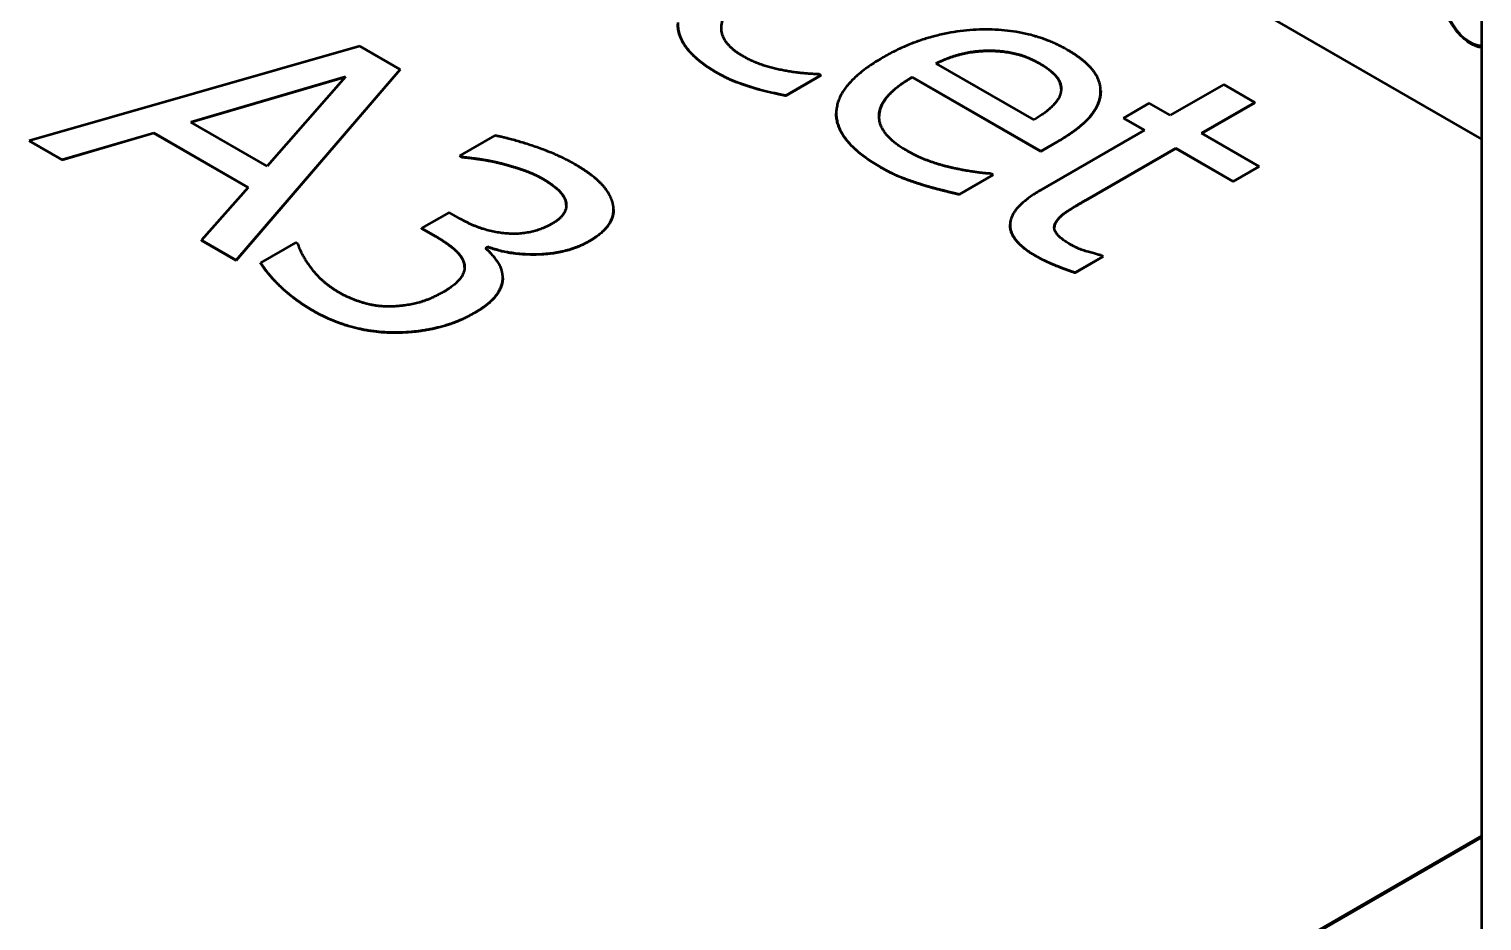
# Model space of a CAD drawing. Header units: millimetres. Extents: x -2015 to 3360, y -4745 to 2376.
# Drawn here: x 1711 to 1835.6, y 817.9 to 894.4 of the extents above; entities that cross this region are included whole.
import ezdxf

# ---------------------------------------------------------------- set-up
doc = ezdxf.new("R2010")
doc.units = ezdxf.units.MM
doc.header["$LTSCALE"] = 8
doc.layers.add('Visible (ISO)', color=7, linetype='Continuous', lineweight=50)
doc.layers.add('Visible Narrow (ISO)', color=7, linetype='Continuous', lineweight=35)

msp = doc.modelspace()

# ---------------------------------------------------------------- linework, layer by layer
at = {"layer": 'Visible (ISO)'}
for p, q in [((1835.63, 708.77), (1835.63, 929.88)), ((1835.63, 884.97), (1812.89, 898.1)), ((1739.35, 892.95), (1710.98, 884.83)), ((1742.82, 890.95), (1739.35, 892.95)), ((1793.29, 892.55), (1793.29, 892.55)), ((1797.2, 886.62), (1788.8, 891.47)), ((1724.87, 886.44), (1738.12, 890.32)), ((1738.12, 890.31), (1724.88, 886.44)), ((1728.76, 874.57), (1742.82, 890.95)), ((1742.82, 890.94), (1728.76, 874.56)), ((1738.12, 890.32), (1731.42, 882.66)), ((1742.82, 890.94), (1742.82, 890.95)), ((1775.91, 888.71), (1778.91, 890.45)), ((1778.91, 890.44), (1775.91, 888.7)), ((1778.91, 890.45), (1778.76, 890.54)), ((1778.91, 890.44), (1778.91, 890.45)), ((1786.75, 890.29), (1797.77, 883.93)), ((1786.75, 890.28), (1786.75, 890.29)), ((1797.77, 883.92), (1786.75, 890.28)), ((1772.98, 889.42), (1772.98, 889.43)), ((1802.92, 889.11), (1802.92, 889.12)), ((1813.47, 889.66), (1808.89, 887.02)), ((1816.15, 888.11), (1813.47, 889.66)), ((1775.91, 888.7), (1775.91, 888.71)), ((1807.09, 888.06), (1804.87, 886.78)), ((1808.89, 887.02), (1807.09, 888.06)), ((1811.58, 885.47), (1816.15, 888.11)), ((1816.15, 888.1), (1811.58, 885.46)), ((1816.15, 888.1), (1816.15, 888.11)), ((1731.42, 882.66), (1724.87, 886.44)), ((1780.23, 887.18), (1780.23, 887.18)), ((1804.87, 886.78), (1806.68, 885.74)), ((1804.87, 886.77), (1804.87, 886.78)), ((1806.67, 885.73), (1804.87, 886.77)), ((1713.83, 883.19), (1721.69, 885.5)), ((1721.69, 885.49), (1713.83, 883.18)), ((1721.69, 885.5), (1729.79, 880.82)), ((1721.69, 885.49), (1721.69, 885.5)), ((1729.78, 880.82), (1721.69, 885.49)), ((1750.93, 885.27), (1747.92, 883.53)), ((1806.68, 885.74), (1797.86, 880.64)), ((1816.51, 882.62), (1811.58, 885.47)), ((1713.83, 883.18), (1710.98, 884.83)), ((1710.98, 884.83), (1713.83, 883.19)), ((1710.98, 884.83), (1710.98, 884.83)), ((1797.77, 883.93), (1799.23, 884.77)), ((1799.23, 884.76), (1797.77, 883.92)), ((1797.77, 883.92), (1797.77, 883.93)), ((1801.78, 879.81), (1809.36, 884.19)), ((1809.36, 884.18), (1801.78, 879.8)), ((1809.36, 884.19), (1814.29, 881.34)), ((1809.36, 884.18), (1809.36, 884.19)), ((1814.29, 881.33), (1809.36, 884.18)), ((1713.83, 883.18), (1713.83, 883.19)), ((1748.1, 883.43), (1747.92, 883.53)), ((1747.92, 883.53), (1748.1, 883.43)), ((1747.92, 883.53), (1747.92, 883.53)), ((1748.1, 883.43), (1748.1, 883.43)), ((1751.38, 882.9), (1751.38, 882.91)), ((1814.29, 881.34), (1816.51, 882.62)), ((1816.51, 882.61), (1814.29, 881.33)), ((1816.51, 882.61), (1816.51, 882.62)), ((1793.7, 881.91), (1790.78, 880.22)), ((1790.78, 880.23), (1793.7, 881.91)), ((1793.7, 881.91), (1793.54, 882)), ((1793.7, 881.91), (1793.7, 881.91)), ((1814.29, 881.33), (1814.29, 881.34)), ((1729.79, 880.82), (1725.78, 876.29)), ((1790.78, 880.22), (1790.78, 880.23)), ((1761.13, 878.92), (1761.13, 878.93)), ((1747.01, 878.68), (1744.66, 877.32)), ((1747.96, 878.14), (1747.01, 878.68)), ((1795.14, 877.63), (1795.14, 877.63)), ((1799.06, 877.8), (1799.06, 877.81)), ((1725.78, 876.29), (1728.76, 874.57)), ((1725.78, 876.28), (1725.78, 876.29)), ((1728.76, 874.56), (1725.78, 876.28)), ((1744.66, 877.32), (1745.86, 876.63)), ((1744.66, 877.31), (1744.66, 877.32)), ((1745.86, 876.62), (1744.66, 877.31)), ((1733.86, 876.09), (1730.85, 874.35)), ((1734.07, 875.97), (1733.86, 876.09)), ((1750.14, 875.6), (1750.35, 875.72)), ((1750.35, 875.72), (1750.15, 875.6)), ((1750.35, 875.72), (1750.35, 875.72)), ((1728.76, 874.56), (1728.76, 874.57)), ((1730.85, 874.35), (1730.85, 874.35)), ((1800.73, 873.51), (1803.14, 874.9)), ((1803.14, 874.89), (1800.73, 873.5)), ((1803.14, 874.9), (1802.98, 874.99)), ((1803.14, 874.89), (1803.14, 874.9)), ((1751.62, 873.03), (1751.62, 873.04)), ((1800.73, 873.5), (1800.73, 873.51)), ((1716.96, 756.67), (1835.63, 825.18)), ((1716.96, 756.55), (1835.63, 825.06))]:
    msp.add_line(p, q, dxfattribs=at)
for points, degree, knots in [([(1835.63, 892.82), (1835.51, 892.84), (1835.39, 892.86), (1834.99, 892.98), (1834.72, 893.12), (1834.17, 893.5), (1833.91, 893.73), (1833.42, 894.27), (1833.2, 894.58), (1832.82, 895.22), (1832.66, 895.56), (1832.43, 896.25), (1832.35, 896.59), (1832.27, 897.26), (1832.29, 897.59), (1832.41, 898.18), (1832.52, 898.44), (1832.81, 898.83), (1832.96, 898.97), (1833.13, 899.07)], 3, [2.770157, 2.770157, 2.770157, 2.770157, 2.907971, 2.907971, 3.235923, 3.235923, 3.575538, 3.575538, 3.912524, 3.912524, 4.247837, 4.247837, 4.584559, 4.584559, 4.92412, 4.92412, 5.253953, 5.253953, 5.49779, 5.49779, 5.49779, 5.49779]), ([(1769.96, 890.69), (1768.31, 891.64), (1766.64, 893.74), (1766.64, 894.84)], 2, [0, 0, 0, 1, 1.943396, 1.943396, 1.943396]), ([(1793.29, 892.55), (1792.05, 892.53), (1789.9, 892), (1788.81, 891.47)], 2, [0, 0, 0, 1, 1.996513, 1.996513, 1.996513]), ([(1799.53, 889.29), (1799.52, 889.75), (1798.8, 890.81), (1797.72, 891.43)], 2, [0.253331, 0.253331, 0.253331, 1, 2, 2, 2]), ([(1786.75, 890.28), (1783.99, 888.68), (1783.91, 886.98), (1783.91, 886.94)], 2, [0, 0, 0, 1, 1.029063, 1.029063, 1.029063]), ([(1761.13, 878.92), (1761.13, 878.33), (1760.32, 876.95), (1759.01, 876.19)], 2, [0.344828, 0.344828, 0.344828, 1, 2, 2, 2]), ([(1751.62, 873.03), (1751.62, 872.36), (1750.57, 870.84), (1749.18, 870.04)], 2, [0.085714, 0.085714, 0.085714, 1, 2, 2, 2])]:
    msp.add_open_spline(points, degree=degree, knots=knots, dxfattribs=at)
for points in [[(1772.24, 892.08), (1770.08, 893.33), (1770.78, 896.55), (1773.58, 898.17)], [(1766.64, 894.98), (1766.59, 893.81), (1768.31, 891.65), (1769.96, 890.7)], [(1800.08, 892.62), (1796.79, 894.52), (1788.11, 894.21), (1784.23, 891.97)], [(1788.8, 891.47), (1789.9, 892.01), (1792.05, 892.53), (1793.29, 892.55)], [(1797.72, 891.43), (1796.65, 892.05), (1794.52, 892.55), (1793.29, 892.55)], [(1793.29, 892.55), (1794.52, 892.55), (1796.65, 892.06), (1797.72, 891.44)], [(1802.91, 888.94), (1802.98, 889.95), (1801.55, 891.77), (1800.08, 892.62)], [(1778.76, 890.54), (1777.01, 890.58), (1773.55, 891.32), (1772.24, 892.08)], [(1784.23, 891.97), (1780.27, 889.69), (1780.19, 884.79), (1784, 882.59)], [(1797.72, 891.44), (1798.8, 890.82), (1799.63, 889.61), (1799.49, 888.99)], [(1769.96, 890.7), (1770.8, 890.21), (1772.09, 889.71), (1772.98, 889.43)], [(1772.98, 889.42), (1772.09, 889.7), (1770.8, 890.2), (1769.96, 890.69)], [(1786.31, 883.96), (1783.83, 885.39), (1783.99, 888.69), (1786.75, 890.29)], [(1772.98, 889.43), (1773.58, 889.22), (1775.32, 888.83), (1775.91, 888.71)], [(1775.91, 888.7), (1775.32, 888.82), (1773.58, 889.21), (1772.98, 889.42)], [(1799.49, 888.99), (1799.39, 888.43), (1798.25, 887.26), (1797.2, 886.62)], [(1799.23, 884.77), (1801.14, 885.87), (1802.86, 887.92), (1802.91, 888.94)], [(1802.91, 888.93), (1802.86, 887.91), (1801.14, 885.87), (1799.23, 884.76)], [(1802.92, 889.11), (1802.92, 889.02), (1802.91, 888.93)], [(1784, 882.58), (1780.23, 884.76), (1780.23, 887.18)], [(1757.77, 882.83), (1756.35, 883.65), (1752.36, 885.02), (1750.93, 885.27)], [(1790.28, 882.48), (1789.28, 882.7), (1787.18, 883.45), (1786.31, 883.96)], [(1751.38, 882.9), (1750.4, 883.13), (1748.77, 883.36), (1748.1, 883.43)], [(1748.1, 883.43), (1748.77, 883.37), (1750.4, 883.14), (1751.38, 882.91)], [(1751.38, 882.91), (1752.41, 882.65), (1754.32, 881.99), (1755.09, 881.54)], [(1755.09, 881.53), (1754.32, 881.98), (1752.41, 882.64), (1751.38, 882.9)], [(1761.04, 879.55), (1760.78, 880.42), (1759.22, 882), (1757.77, 882.83)], [(1784, 882.59), (1784.96, 882.03), (1786.46, 881.43), (1787.46, 881.11)], [(1787.46, 881.1), (1786.46, 881.42), (1784.96, 882.02), (1784, 882.58)], [(1755.09, 881.54), (1755.83, 881.11), (1756.85, 880.19), (1757.02, 879.67)], [(1757.02, 879.67), (1756.85, 880.18), (1755.83, 881.1), (1755.09, 881.53)], [(1793.54, 882), (1792.94, 882.03), (1791.34, 882.26), (1790.28, 882.48)], [(1787.46, 881.11), (1788.16, 880.88), (1790.12, 880.39), (1790.78, 880.23)], [(1790.78, 880.22), (1790.12, 880.38), (1788.16, 880.87), (1787.46, 881.1)], [(1797.86, 880.64), (1795.16, 879.09), (1795.12, 876.23), (1797.31, 874.97)], [(1757.02, 879.67), (1757.17, 879.19), (1756.64, 878.16), (1755.83, 877.7)], [(1757.07, 879.31), (1757.07, 879.49), (1757.02, 879.67)], [(1759.01, 876.2), (1760.32, 876.95), (1761.3, 878.63), (1761.04, 879.55)], [(1799.06, 877.81), (1799.34, 878.3), (1800.57, 879.12), (1801.78, 879.81)], [(1801.78, 879.8), (1800.57, 879.11), (1799.34, 878.29), (1799.06, 877.8)], [(1755.83, 877.7), (1754.09, 876.7), (1749.87, 877.03), (1747.96, 878.14)], [(1797.31, 874.96), (1795.14, 876.21), (1795.14, 877.63)], [(1800.32, 875.93), (1799.39, 876.47), (1798.8, 877.38), (1799.06, 877.81)], [(1799.06, 877.8), (1798.94, 877.6), (1798.94, 877.39)], [(1745.86, 876.63), (1746.82, 876.07), (1748.13, 874.94), (1748.3, 874.34)], [(1748.3, 874.34), (1748.13, 874.93), (1746.82, 876.06), (1745.86, 876.62)], [(1737.63, 871.77), (1736.13, 872.64), (1734.31, 875.08), (1734.07, 875.97)], [(1751.62, 873.16), (1751.59, 873.9), (1750.67, 875.14), (1750.14, 875.6)], [(1750.35, 875.72), (1752.31, 874.99), (1757.26, 875.19), (1759.01, 876.2)], [(1759.01, 876.19), (1757.26, 875.18), (1752.31, 874.98), (1750.35, 875.72)], [(1802.98, 874.99), (1802.59, 875.08), (1800.97, 875.55), (1800.32, 875.93)], [(1735.34, 870.25), (1733.74, 871.17), (1731.39, 873.42), (1730.85, 874.35)], [(1730.85, 874.35), (1731.39, 873.43), (1733.74, 871.18), (1735.34, 870.25)], [(1748.3, 874.34), (1748.47, 873.75), (1747.65, 872.5), (1746.5, 871.83)], [(1748.35, 873.99), (1748.35, 874.16), (1748.3, 874.34)], [(1797.31, 874.97), (1797.98, 874.58), (1799.77, 873.83), (1800.73, 873.51)], [(1800.73, 873.5), (1799.77, 873.82), (1797.98, 874.57), (1797.31, 874.96)], [(1749.18, 870.05), (1750.57, 870.85), (1751.67, 872.44), (1751.62, 873.16)], [(1742.03, 870.6), (1740.81, 870.57), (1738.5, 871.27), (1737.63, 871.77)], [(1746.5, 871.83), (1745.34, 871.17), (1743.23, 870.64), (1742.03, 870.6)], [(1742.53, 868.36), (1740.63, 868.34), (1737.01, 869.28), (1735.34, 870.25)], [(1735.34, 870.25), (1737.01, 869.29), (1740.63, 868.35), (1742.53, 868.37)], [(1742.53, 868.37), (1744.35, 868.39), (1747.75, 869.22), (1749.18, 870.05)], [(1749.18, 870.04), (1747.75, 869.21), (1744.35, 868.38), (1742.53, 868.36)]]:
    msp.add_open_spline(points, degree=2, dxfattribs=at)
at = {"layer": 'Visible Narrow (ISO)'}
for p, q in [((1797.72, 891.43), (1797.72, 891.44)), ((1769.96, 890.69), (1769.96, 890.7)), ((1802.91, 888.93), (1802.91, 888.94)), ((1799.23, 884.76), (1799.23, 884.77)), ((1784, 882.58), (1784, 882.59)), ((1755.09, 881.53), (1755.09, 881.54)), ((1787.46, 881.1), (1787.46, 881.11)), ((1757.02, 879.67), (1757.02, 879.67)), ((1801.78, 879.8), (1801.78, 879.81)), ((1745.86, 876.62), (1745.86, 876.63)), ((1759.01, 876.19), (1759.01, 876.2)), ((1748.3, 874.34), (1748.3, 874.34)), ((1797.31, 874.96), (1797.31, 874.97)), ((1735.34, 870.25), (1735.34, 870.25)), ((1749.18, 870.04), (1749.18, 870.05)), ((1742.53, 868.36), (1742.53, 868.37))]:
    msp.add_line(p, q, dxfattribs=at)
msp.add_ellipse((1834.6, 895.87), major_axis=(1.55, -2.68), ratio=0.577347, start_param=1.86816, end_param=5.985827, dxfattribs=at)

doc.saveas('drawing.dxf')
